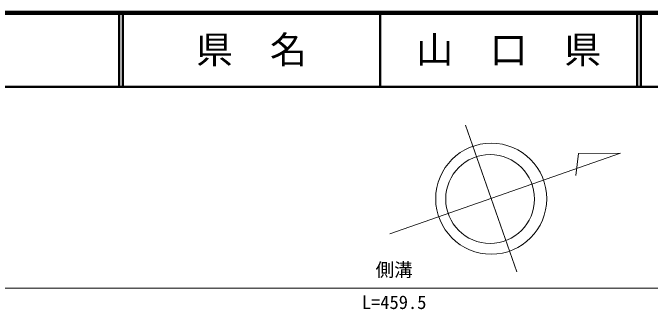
# Model space of a CAD drawing. Units: millimetres, scale not verified. Extents: x 40000 to 680000, y 20000 to 380000.
# Drawn here: x 283371 to 369510, y 339933 to 380000 of the extents above; entities that cross this region are included whole.
import ezdxf
from ezdxf.enums import TextEntityAlignment as Align

# ---------------------------------------------------------------- set-up
doc = ezdxf.new("R2010")
doc.units = ezdxf.units.MM
doc.header["$LTSCALE"] = 1000
for name, color, linetype, lineweight in [('M-BGD', 7, 'Continuous', 13), ('M-STR-HTXT', 7, 'Continuous', 13), ('M-TTL', 2, 'Continuous', 140), ('M-TTL-LINE', 7, 'Continuous', 50), ('M-TTL-TXT', 7, 'Continuous', 13)]:
    doc.layers.add(name, color=color, linetype=linetype, lineweight=lineweight)
doc.styles.add('@ＭＳ ゴシック', font='')
doc.styles.add('ＭＳ ゴシック', font='')
doc.styles.get('@ＭＳ ゴシック').set_extended_font_data('@MS Gothic')
doc.styles.get('ＭＳ ゴシック').set_extended_font_data('MS Gothic')

msp = doc.modelspace()

# ---------------------------------------------------------------- linework, layer by layer
at = {"layer": 'M-BGD'}
for p, q in [((344533, 364823), (351481, 345005)), ((334323, 350117), (365493, 361044)), ((359826, 360971), (359443, 357995)), ((365493, 361044), (359826, 360971))]:
    msp.add_line(p, q, dxfattribs=at)
for centre, radius in [((348021, 354874), 7500), ((347869, 354830), 6000)]:
    msp.add_circle(centre, radius, dxfattribs=at)
at = {"layer": 'M-STR-HTXT'}
msp.add_line((105110, 342796), (564696, 342796), dxfattribs=at)
at = {"layer": 'M-TTL'}
msp.add_line((680000, 380000), (40000, 380000), dxfattribs=at)
at = {"layer": 'M-TTL-LINE'}
for p, q in [((297750, 380000), (297750, 370000)), ((298250, 380000), (298250, 370000)), ((333000, 380000), (333000, 370000)), ((367750, 380000), (367750, 370000)), ((368250, 380000), (368250, 370000)), ((40000, 370000), (680000, 370000))]:
    msp.add_line(p, q, dxfattribs=at)

# ---------------------------------------------------------------- texts
at = {"layer": 'M-STR-HTXT', "style": 'ＭＳ ゴシック'}
msp.add_text('側溝', height=1833, dxfattribs=at).set_placement((334903, 343796), align=Align.BOTTOM_CENTER)
at = {"layer": 'M-STR-HTXT', "style": '@ＭＳ ゴシック'}
msp.add_text('L=459.5', height=1833, dxfattribs=at).set_placement((334903, 341796), align=Align.TOP_CENTER)
at = {"layer": 'M-TTL-TXT', "style": 'ＭＳ ゴシック'}
for s, p in [('県\u3000名', (315625, 375000)), ('山\u3000口\u3000県', (350375, 375000))]:
    msp.add_text(s, height=3666, dxfattribs=at).set_placement(p, align=Align.MIDDLE_CENTER)

doc.saveas('drawing.dxf')
